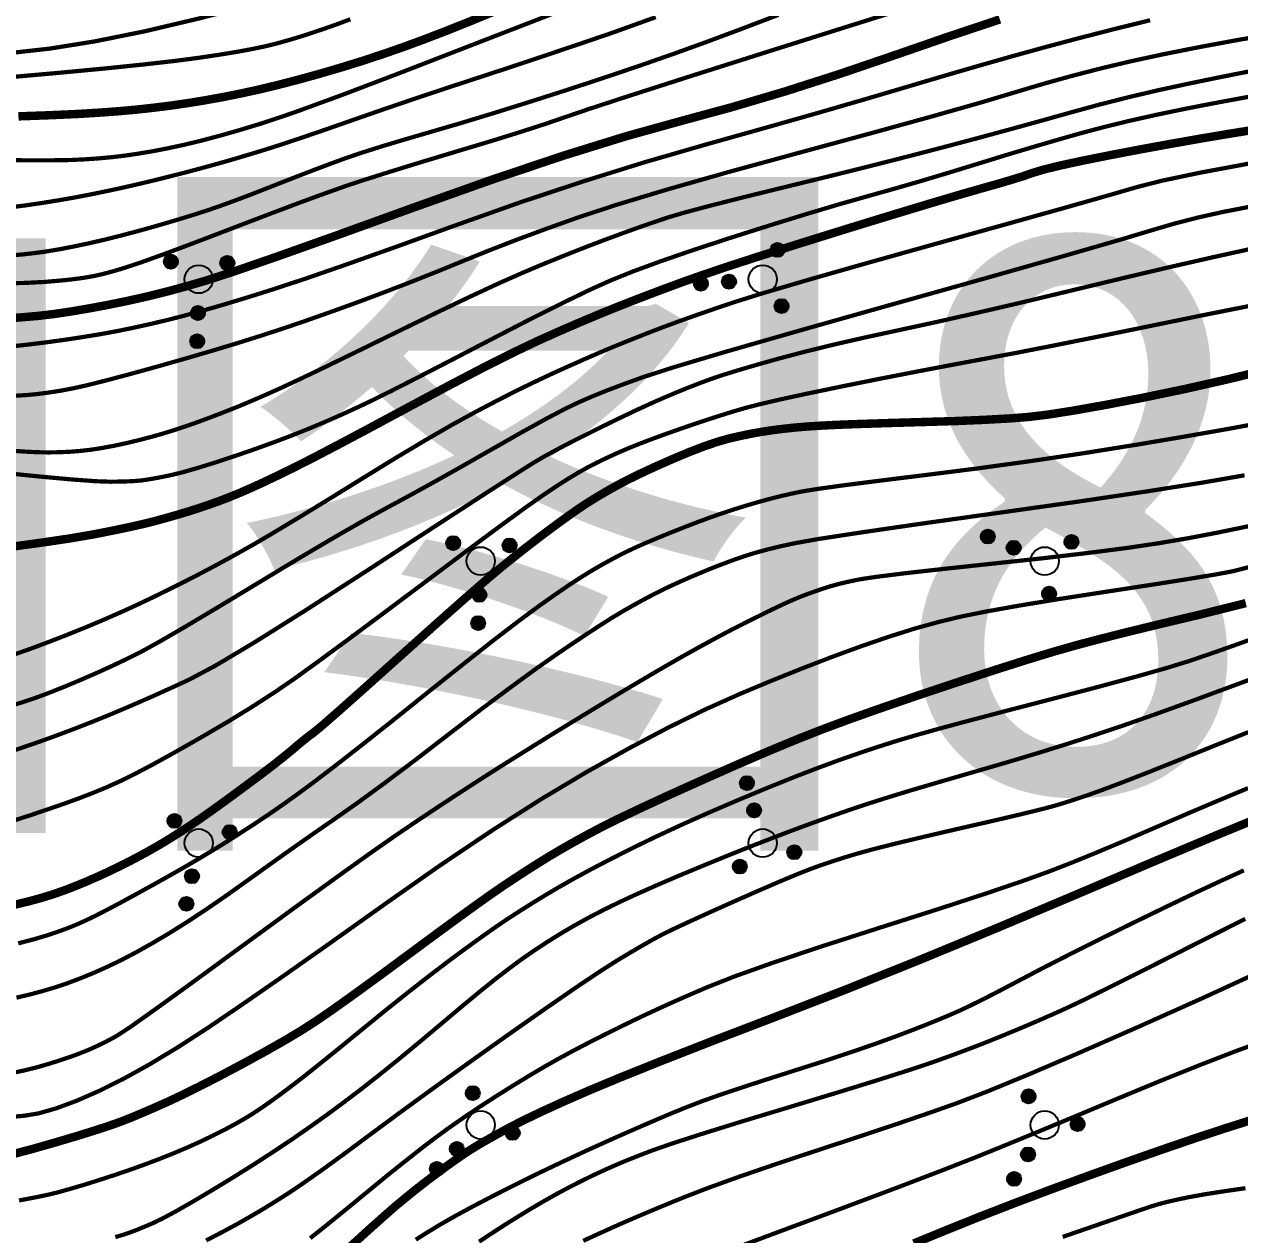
# Model space of a CAD drawing. Extents: x 396500 to 398250, y 1005980 to 1008200.
# Drawn here: x 398149.94 to 398171.49, y 1007977.09 to 1007998.56 of the extents above; entities that cross this region are included whole.
import ezdxf
from ezdxf.enums import TextEntityAlignment as Align

# ---------------------------------------------------------------- set-up
doc = ezdxf.new("R2010")
doc.units = 0
doc.header["$LTSCALE"] = 0.5
doc.layers.get('0').update_dxf_attribs({"linetype": 'CONTINUOUS'})
doc.layers.add('DGX', color=2, linetype='CONTINUOUS')
doc.layers.add('ZBTZ', color=3, linetype='CONTINUOUS')
doc.layers.add('绘图层', color=6, linetype='CONTINUOUS', lineweight=5)
doc.styles.add('粗等线体', font='simhei.ttf')

# ---------------------------------------------------------------- blocks, each defined once
blk = doc.blocks.new('*U110')
at = {"linetype": 'Continuous'}
for points in [[(-0.25, 2.2), (-0.238, 2.123), (-0.238, 2.277)], [(-0.238, 2.277), (-0.202, 2.053), (-0.202, 2.347)], [(-0.202, 2.053), (-0.238, 2.277), (-0.238, 2.123)], [(-0.202, 2.347), (-0.147, 1.998), (-0.147, 2.402)], [(-0.147, 1.998), (-0.202, 2.347), (-0.202, 2.053)], [(-0.147, 2.402), (-0.077, 1.962), (-0.077, 2.438)], [(-0.077, 1.962), (-0.147, 2.402), (-0.147, 1.998)], [(-0.077, 2.438), (0, 1.95), (0, 2.45)], [(0, 1.95), (-0.077, 2.438), (-0.077, 1.962)], [(0, 2.45), (0.077, 1.962), (0.077, 2.438)], [(0.077, 1.962), (0, 2.45), (0, 1.95)], [(0.077, 2.438), (0.147, 1.998), (0.147, 2.402)], [(0.147, 1.998), (0.077, 2.438), (0.077, 1.962)], [(0.147, 2.402), (0.202, 2.053), (0.202, 2.347)], [(0.202, 2.053), (0.147, 2.402), (0.147, 1.998)], [(0.202, 2.347), (0.238, 2.123), (0.238, 2.277)], [(0.238, 2.123), (0.202, 2.347), (0.202, 2.053)], [(0.25, 2.2), (0.238, 2.277), (0.238, 2.123)]]:
    blk.add_solid(points, dxfattribs=at)
blk = doc.blocks.new('*U109')
at = {"linetype": 'Continuous'}
for points in [[(-0.238, 1.277), (-0.202, 1.053), (-0.202, 1.347)], [(-0.202, 1.347), (-0.147, 0.998), (-0.147, 1.402)], [(-0.147, 0.998), (-0.202, 1.347), (-0.202, 1.053)], [(-0.147, 1.402), (-0.077, 0.962), (-0.077, 1.438)], [(-0.077, 0.962), (-0.147, 1.402), (-0.147, 0.998)], [(-0.077, 1.438), (0, 0.95), (0, 1.45)], [(0, 0.95), (-0.077, 1.438), (-0.077, 0.962)], [(0, 1.45), (0.077, 0.962), (0.077, 1.438)], [(0.077, 0.962), (0, 1.45), (0, 0.95)], [(0.077, 1.438), (0.147, 0.998), (0.147, 1.402)], [(0.147, 0.998), (0.077, 1.438), (0.077, 0.962)], [(0.147, 1.402), (0.202, 1.053), (0.202, 1.347)], [(0.202, 1.053), (0.147, 1.402), (0.147, 0.998)], [(0.202, 1.347), (0.238, 1.123), (0.238, 1.277)], [(0.238, 1.123), (0.202, 1.347), (0.202, 1.053)], [(-0.25, 1.2), (-0.238, 1.123), (-0.238, 1.277)], [(-0.202, 1.053), (-0.238, 1.277), (-0.238, 1.123)], [(0.25, 1.2), (0.238, 1.277), (0.238, 1.123)]]:
    blk.add_solid(points, dxfattribs=at)
blk = doc.blocks.new('*U108')
at = {"linetype": 'Continuous'}
for points in [[(-1.202, -0.453), (-1.147, -0.802), (-1.147, -0.398)], [(-1.147, -0.398), (-1.077, -0.838), (-1.077, -0.362)], [(-1.077, -0.838), (-1.147, -0.398), (-1.147, -0.802)], [(-1.077, -0.362), (-1, -0.85), (-1, -0.35)], [(-1, -0.85), (-1.077, -0.362), (-1.077, -0.838)], [(-1, -0.35), (-0.923, -0.838), (-0.923, -0.362)], [(-0.923, -0.838), (-1, -0.35), (-1, -0.85)], [(-0.923, -0.362), (-0.853, -0.802), (-0.853, -0.398)], [(-0.853, -0.802), (-0.923, -0.362), (-0.923, -0.838)], [(-0.853, -0.398), (-0.798, -0.747), (-0.798, -0.453)], [(-0.798, -0.747), (-0.853, -0.398), (-0.853, -0.802)], [(-1.25, -0.6), (-1.238, -0.677), (-1.238, -0.523)], [(-1.238, -0.523), (-1.202, -0.747), (-1.202, -0.453)], [(-1.202, -0.747), (-1.238, -0.523), (-1.238, -0.677)], [(-1.147, -0.802), (-1.202, -0.453), (-1.202, -0.747)], [(-0.798, -0.453), (-0.762, -0.677), (-0.762, -0.523)], [(-0.762, -0.677), (-0.798, -0.453), (-0.798, -0.747)], [(-0.75, -0.6), (-0.762, -0.523), (-0.762, -0.677)]]:
    blk.add_solid(points, dxfattribs=at)
blk = doc.blocks.new('*U107')
at = {"linetype": 'Continuous'}
for points in [[(0.798, -0.453), (0.853, -0.802), (0.853, -0.398)], [(0.853, -0.398), (0.923, -0.838), (0.923, -0.362)], [(0.923, -0.838), (0.853, -0.398), (0.853, -0.802)], [(0.923, -0.362), (1, -0.85), (1, -0.35)], [(1, -0.85), (0.923, -0.362), (0.923, -0.838)], [(1, -0.35), (1.077, -0.838), (1.077, -0.362)], [(1.077, -0.838), (1, -0.35), (1, -0.85)], [(1.077, -0.362), (1.147, -0.802), (1.147, -0.398)], [(1.147, -0.802), (1.077, -0.362), (1.077, -0.838)], [(1.147, -0.398), (1.202, -0.747), (1.202, -0.453)], [(1.202, -0.747), (1.147, -0.398), (1.147, -0.802)], [(0.75, -0.6), (0.762, -0.677), (0.762, -0.523)], [(0.762, -0.523), (0.798, -0.747), (0.798, -0.453)], [(0.798, -0.747), (0.762, -0.523), (0.762, -0.677)], [(0.853, -0.802), (0.798, -0.453), (0.798, -0.747)], [(1.202, -0.453), (1.238, -0.677), (1.238, -0.523)], [(1.238, -0.677), (1.202, -0.453), (1.202, -0.747)], [(1.25, -0.6), (1.238, -0.523), (1.238, -0.677)]]:
    blk.add_solid(points, dxfattribs=at)
blk = doc.blocks.new('gc160')
for centre, radius in [((0, 2.2), 0.25), ((0, 1.2), 0.25), ((0, 0), 0.5), ((-1, -0.6), 0.25), ((1, -0.6), 0.25)]:
    blk.add_circle(centre, radius)
at = {"linetype": 'Continuous'}
for name in ['*U110', '*U109', '*U108', '*U107']:
    blk.add_blockref(name, (0, 0), dxfattribs=at)

msp = doc.modelspace()

# ---------------------------------------------------------------- linework, layer by layer
at = {"layer": 'DGX', "linetype": 'Continuous', "const_width": 0.075, "flags": 128}
for points in [[(398162.738, 1008000), (398161.722, 1007999.643), (398160.58, 1007999.226), (398159.313, 1007998.747), (398157.92, 1007998.208), (398156.594, 1007997.693), (398155.528, 1007997.288), (398154.723, 1007996.994), (398154.177, 1007996.81), (398153.778, 1007996.689), (398153.411, 1007996.584), (398153.076, 1007996.495), (398152.774, 1007996.422), (398152.494, 1007996.362), (398152.225, 1007996.309), (398151.968, 1007996.266), (398151.722, 1007996.23), (398151.483, 1007996.202), (398151.243, 1007996.18), (398151.003, 1007996.164), (398150.764, 1007996.153), (398150.473, 1007996.148), (398150.081, 1007996.147), (398149.588, 1007996.15)], [(398161.14, 1007998.687), (398160.397, 1007998.419), (398159.75, 1007998.198), (398159.123, 1007997.987), (398158.517, 1007997.785), (398157.932, 1007997.593), (398157.365, 1007997.407), (398156.815, 1007997.223), (398156.283, 1007997.041), (398155.768, 1007996.862), (398155.291, 1007996.695), (398154.87, 1007996.551), (398154.507, 1007996.43), (398154.201, 1007996.332), (398153.924, 1007996.248), (398153.649, 1007996.166), (398153.376, 1007996.088), (398153.104, 1007996.013), (398152.83, 1007995.94), (398152.552, 1007995.869), (398152.268, 1007995.798), (398151.98, 1007995.729), (398151.689, 1007995.662), (398151.4, 1007995.6), (398151.112, 1007995.541), (398150.826, 1007995.486), (398150.538, 1007995.436), (398150.246, 1007995.389), (398149.949, 1007995.346), (398149.648, 1007995.308)], [(398171.666, 1007997.725), (398171.159, 1007997.625), (398170.615, 1007997.513), (398170.059, 1007997.393), (398169.519, 1007997.266), (398168.995, 1007997.133), (398168.486, 1007996.993), (398167.973, 1007996.849), (398167.436, 1007996.701), (398166.875, 1007996.549), (398166.29, 1007996.393), (398165.664, 1007996.23), (398164.982, 1007996.056), (398164.243, 1007995.872), (398163.447, 1007995.677), (398162.698, 1007995.493), (398162.1, 1007995.341), (398161.654, 1007995.222), (398161.358, 1007995.135), (398161.123, 1007995.056), (398160.855, 1007994.963), (398160.554, 1007994.855), (398160.221, 1007994.732), (398159.871, 1007994.598), (398159.517, 1007994.458), (398159.159, 1007994.313), (398158.798, 1007994.161), (398158.385, 1007993.979), (398157.872, 1007993.741), (398157.258, 1007993.448), (398156.544, 1007993.1), (398155.842, 1007992.756), (398155.267, 1007992.476), (398154.818, 1007992.261), (398154.496, 1007992.111), (398154.239, 1007991.996), (398153.989, 1007991.887), (398153.744, 1007991.784), (398153.504, 1007991.689), (398153.272, 1007991.599), (398153.049, 1007991.516), (398152.833, 1007991.44), (398152.626, 1007991.37), (398152.419, 1007991.306), (398152.205, 1007991.245), (398151.983, 1007991.187), (398151.754, 1007991.132), (398151.527, 1007991.083), (398151.314, 1007991.044), (398151.113, 1007991.013), (398150.924, 1007990.992), (398150.741, 1007990.978), (398150.557, 1007990.97), (398150.37, 1007990.967), (398150.181, 1007990.97), (398149.942, 1007990.982), (398149.602, 1007991.006)], [(398171.702, 1007988.945), (398171.374, 1007988.86), (398171.069, 1007988.803), (398170.593, 1007988.724), (398169.947, 1007988.622), (398169.13, 1007988.497), (398168.292, 1007988.367), (398167.582, 1007988.25), (398167.001, 1007988.146), (398166.548, 1007988.055), (398166.146, 1007987.958), (398165.715, 1007987.838), (398165.257, 1007987.693), (398164.769, 1007987.525), (398164.259, 1007987.338), (398163.73, 1007987.134), (398163.182, 1007986.914), (398162.616, 1007986.677), (398162.016, 1007986.408), (398161.367, 1007986.09), (398160.67, 1007985.722), (398159.923, 1007985.304), (398159.12, 1007984.825), (398158.252, 1007984.272), (398157.32, 1007983.646), (398156.322, 1007982.946), (398155.354, 1007982.257), (398154.509, 1007981.662), (398153.786, 1007981.161), (398153.187, 1007980.754), (398152.663, 1007980.415), (398152.168, 1007980.116), (398151.703, 1007979.858), (398151.266, 1007979.641), (398150.866, 1007979.466), (398150.51, 1007979.334), (398150.198, 1007979.245), (398149.931, 1007979.201), (398149.688, 1007979.181)]]:
    msp.add_lwpolyline(points, dxfattribs=at)
at = {"layer": 'DGX', "linetype": 'Continuous', "const_width": 0.075}
for points in [[(398149.669, 1007998.048), (398150.392, 1007998.128), (398151.195, 1007998.257), (398152.077, 1007998.435), (398153.037, 1007998.662), (398153.943, 1007998.893), (398154.658, 1007999.082), (398155.185, 1007999.231), (398155.522, 1007999.339), (398155.791, 1007999.445), (398156.114, 1007999.591), (398156.491, 1007999.776), (398156.923, 1008000)], [(398149.504, 1007993.964), (398149.957, 1007993.973), (398150.294, 1007993.99), (398150.557, 1007994.012), (398150.791, 1007994.036), (398150.994, 1007994.063), (398151.167, 1007994.093), (398151.338, 1007994.131), (398151.532, 1007994.183), (398151.751, 1007994.25), (398151.995, 1007994.331), (398152.297, 1007994.439), (398152.691, 1007994.584), (398153.177, 1007994.768), (398153.756, 1007994.99), (398154.342, 1007995.214), (398154.849, 1007995.405), (398155.278, 1007995.562), (398155.628, 1007995.686), (398155.986, 1007995.805), (398156.438, 1007995.948), (398156.982, 1007996.116), (398157.62, 1007996.308), (398158.252, 1007996.498), (398158.779, 1007996.662), (398159.2, 1007996.799), (398159.517, 1007996.908), (398159.941, 1007997.053), (398160.688, 1007997.297), (398161.757, 1007997.64), (398163.147, 1007998.081), (398164.555, 1007998.525), (398165.676, 1007998.877)], [(398149.642, 1007992.84), (398149.98, 1007992.876), (398150.331, 1007992.919), (398150.679, 1007992.967), (398151.007, 1007993.017), (398151.315, 1007993.068), (398151.602, 1007993.121), (398151.884, 1007993.179), (398152.174, 1007993.243), (398152.471, 1007993.313), (398152.775, 1007993.391), (398153.106, 1007993.481), (398153.481, 1007993.589), (398153.9, 1007993.716), (398154.363, 1007993.862), (398154.93, 1007994.049), (398155.658, 1007994.301), (398156.549, 1007994.618), (398157.601, 1007994.999), (398158.728, 1007995.399), (398159.845, 1007995.771), (398160.95, 1007996.116), (398162.044, 1007996.432), (398163.08, 1007996.723), (398164.014, 1007996.988), (398164.845, 1007997.229), (398165.573, 1007997.444), (398166.236, 1007997.641), (398166.873, 1007997.826), (398167.484, 1007998), (398168.069, 1007998.161), (398168.654, 1007998.317), (398169.266, 1007998.474), (398169.905, 1007998.632)], [(398163.313, 1007998.727), (398162.654, 1007998.476), (398162.057, 1007998.253), (398161.476, 1007998.043), (398160.865, 1007997.829), (398160.223, 1007997.612), (398159.551, 1007997.391), (398158.885, 1007997.178), (398158.262, 1007996.983), (398157.682, 1007996.807), (398157.145, 1007996.65), (398156.665, 1007996.51), (398156.257, 1007996.387), (398155.92, 1007996.28), (398155.654, 1007996.19), (398155.403, 1007996.098), (398155.107, 1007995.987), (398154.769, 1007995.857), (398154.387, 1007995.707), (398154.009, 1007995.559), (398153.682, 1007995.435), (398153.406, 1007995.334), (398153.181, 1007995.257), (398152.97, 1007995.189), (398152.736, 1007995.117), (398152.479, 1007995.04), (398152.199, 1007994.959), (398151.909, 1007994.879), (398151.625, 1007994.804), (398151.346, 1007994.735), (398151.072, 1007994.672), (398150.809, 1007994.617), (398150.564, 1007994.569), (398150.335, 1007994.531), (398150.123, 1007994.502), (398149.921, 1007994.479), (398149.72, 1007994.461)], [(398149.747, 1007997.627), (398150.534, 1007997.697), (398151.349, 1007997.774), (398152.039, 1007997.845), (398152.605, 1007997.909), (398153.047, 1007997.967), (398153.405, 1007998.021), (398153.719, 1007998.072), (398153.989, 1007998.122), (398154.214, 1007998.169), (398154.428, 1007998.222), (398154.663, 1007998.288), (398154.918, 1007998.366), (398155.193, 1007998.457), (398155.469, 1007998.554), (398155.724, 1007998.649)], [(398149.734, 1007991.969), (398149.997, 1007991.985), (398150.198, 1007992.005), (398150.399, 1007992.032), (398150.602, 1007992.064), (398150.806, 1007992.103), (398151.053, 1007992.158), (398151.384, 1007992.241), (398151.799, 1007992.351), (398152.3, 1007992.489), (398152.823, 1007992.638), (398153.308, 1007992.78), (398153.754, 1007992.915), (398154.163, 1007993.044), (398154.562, 1007993.175), (398154.981, 1007993.318), (398155.419, 1007993.473), (398155.877, 1007993.639), (398156.343, 1007993.814), (398156.805, 1007993.992), (398157.263, 1007994.174), (398157.718, 1007994.36), (398158.185, 1007994.549), (398158.682, 1007994.742), (398159.21, 1007994.937), (398159.767, 1007995.136), (398160.442, 1007995.358), (398161.326, 1007995.625), (398162.417, 1007995.936), (398163.716, 1007996.291), (398165.005, 1007996.641), (398166.069, 1007996.935), (398166.906, 1007997.173), (398167.517, 1007997.356), (398168.019, 1007997.506), (398168.527, 1007997.647), (398169.042, 1007997.78), (398169.564, 1007997.904), (398170.127, 1007998.026), (398170.765, 1007998.153), (398171.478, 1007998.285), (398172.266, 1007998.421)], [(398149.524, 1007990.609), (398150.24, 1007990.537), (398150.803, 1007990.486), (398151.215, 1007990.456), (398151.474, 1007990.447), (398151.645, 1007990.45), (398151.793, 1007990.454), (398151.917, 1007990.461), (398152.019, 1007990.47), (398152.12, 1007990.484), (398152.243, 1007990.505), (398152.388, 1007990.532), (398152.555, 1007990.567), (398152.758, 1007990.617), (398153.011, 1007990.689), (398153.314, 1007990.783), (398153.666, 1007990.899), (398154.034, 1007991.026), (398154.382, 1007991.152), (398154.709, 1007991.276), (398155.015, 1007991.399), (398155.307, 1007991.522), (398155.592, 1007991.647), (398155.868, 1007991.774), (398156.137, 1007991.902), (398156.463, 1007992.064), (398156.911, 1007992.292), (398157.481, 1007992.586), (398158.174, 1007992.947), (398158.875, 1007993.309), (398159.472, 1007993.609), (398159.963, 1007993.847), (398160.349, 1007994.021), (398160.734, 1007994.176), (398161.221, 1007994.355), (398161.809, 1007994.558), (398162.499, 1007994.784), (398163.204, 1007995.007), (398163.836, 1007995.202), (398164.396, 1007995.369), (398164.883, 1007995.507), (398165.342, 1007995.636), (398165.818, 1007995.773), (398166.311, 1007995.921), (398166.82, 1007996.077), (398167.323, 1007996.232), (398167.796, 1007996.374), (398168.24, 1007996.504), (398168.653, 1007996.622), (398169.07, 1007996.733), (398169.523, 1007996.844), (398170.012, 1007996.954), (398170.536, 1007997.063), (398171.136, 1007997.179), (398171.849, 1007997.31)], [(398171.659, 1007996.09), (398170.78, 1007995.926), (398170.12, 1007995.787), (398169.679, 1007995.675), (398169.208, 1007995.538), (398168.46, 1007995.325), (398167.436, 1007995.038), (398166.134, 1007994.675), (398164.829, 1007994.309), (398163.793, 1007994.013), (398163.026, 1007993.787), (398162.529, 1007993.631), (398162.182, 1007993.514), (398161.865, 1007993.404), (398161.578, 1007993.302), (398161.322, 1007993.208), (398161.082, 1007993.117), (398160.845, 1007993.024), (398160.61, 1007992.93), (398160.378, 1007992.836), (398160.139, 1007992.735), (398159.881, 1007992.623), (398159.606, 1007992.501), (398159.312, 1007992.368), (398158.999, 1007992.221), (398158.667, 1007992.059), (398158.317, 1007991.881), (398157.946, 1007991.686), (398157.533, 1007991.46), (398157.054, 1007991.183), (398156.509, 1007990.857), (398155.898, 1007990.481), (398155.299, 1007990.11), (398154.79, 1007989.799), (398154.372, 1007989.548), (398154.044, 1007989.355), (398153.764, 1007989.197), (398153.493, 1007989.047), (398153.23, 1007988.906), (398152.975, 1007988.772), (398152.722, 1007988.643), (398152.464, 1007988.515), (398152.202, 1007988.387), (398151.935, 1007988.26), (398151.654, 1007988.132), (398151.349, 1007987.998), (398151.02, 1007987.86), (398150.667, 1007987.718), (398150.321, 1007987.584), (398150.014, 1007987.47), (398149.745, 1007987.376)], [(398171.652, 1007995.32), (398171.191, 1007995.231), (398170.751, 1007995.132), (398170.331, 1007995.024), (398169.933, 1007994.907), (398169.357, 1007994.734), (398168.408, 1007994.46), (398167.085, 1007994.084), (398165.388, 1007993.608), (398163.696, 1007993.13), (398162.386, 1007992.754), (398161.459, 1007992.478), (398160.915, 1007992.302), (398160.579, 1007992.181), (398160.278, 1007992.067), (398160.011, 1007991.959), (398159.78, 1007991.859), (398159.522, 1007991.735), (398159.179, 1007991.554), (398158.751, 1007991.317), (398158.236, 1007991.024), (398157.702, 1007990.719), (398157.216, 1007990.446), (398156.778, 1007990.204), (398156.387, 1007989.993), (398155.968, 1007989.763), (398155.445, 1007989.463), (398154.819, 1007989.093), (398154.09, 1007988.652), (398153.377, 1007988.221), (398152.8, 1007987.877), (398152.359, 1007987.621), (398152.054, 1007987.452), (398151.806, 1007987.326), (398151.538, 1007987.198), (398151.25, 1007987.066), (398150.94, 1007986.931), (398150.637, 1007986.804), (398150.369, 1007986.698), (398150.135, 1007986.611), (398149.936, 1007986.544), (398149.756, 1007986.489)], [(398171.691, 1007994.577), (398171.02, 1007994.429), (398170.275, 1007994.259), (398169.455, 1007994.066), (398168.561, 1007993.851), (398167.668, 1007993.636), (398166.852, 1007993.446), (398166.113, 1007993.279), (398165.453, 1007993.136), (398164.855, 1007993.007), (398164.308, 1007992.882), (398163.811, 1007992.76), (398163.365, 1007992.643), (398162.972, 1007992.533), (398162.637, 1007992.435), (398162.36, 1007992.35), (398162.14, 1007992.276), (398161.945, 1007992.205), (398161.741, 1007992.126), (398161.528, 1007992.04), (398161.305, 1007991.946), (398161.059, 1007991.838), (398160.774, 1007991.707), (398160.451, 1007991.553), (398160.09, 1007991.376), (398159.736, 1007991.199), (398159.435, 1007991.043), (398159.187, 1007990.909), (398158.992, 1007990.796), (398158.685, 1007990.602), (398158.101, 1007990.226), (398157.241, 1007989.667), (398156.104, 1007988.925), (398154.945, 1007988.176), (398154.02, 1007987.595), (398153.327, 1007987.182), (398152.868, 1007986.938), (398152.525, 1007986.78), (398152.184, 1007986.626), (398151.843, 1007986.478), (398151.503, 1007986.333), (398151.161, 1007986.194), (398150.816, 1007986.059), (398150.467, 1007985.928), (398150.114, 1007985.802), (398149.763, 1007985.683)], [(398171.763, 1007993.584), (398170.923, 1007993.417), (398169.99, 1007993.226), (398169.06, 1007993.036), (398168.233, 1007992.87), (398167.507, 1007992.728), (398166.882, 1007992.611), (398166.299, 1007992.502), (398165.697, 1007992.387), (398165.077, 1007992.266), (398164.438, 1007992.137), (398163.844, 1007992.014), (398163.359, 1007991.909), (398162.982, 1007991.821), (398162.715, 1007991.752), (398162.488, 1007991.685), (398162.235, 1007991.606), (398161.956, 1007991.514), (398161.65, 1007991.411), (398161.348, 1007991.305), (398161.077, 1007991.206), (398160.838, 1007991.115), (398160.631, 1007991.031), (398160.444, 1007990.95), (398160.266, 1007990.868), (398160.095, 1007990.785), (398159.932, 1007990.701), (398159.764, 1007990.607), (398159.575, 1007990.493), (398159.366, 1007990.359), (398159.137, 1007990.206), (398158.826, 1007989.986), (398158.372, 1007989.655), (398157.775, 1007989.212), (398157.034, 1007988.656), (398156.281, 1007988.092), (398155.648, 1007987.621), (398155.135, 1007987.244), (398154.742, 1007986.96), (398154.388, 1007986.717), (398153.994, 1007986.462), (398153.558, 1007986.194), (398153.082, 1007985.915), (398152.62, 1007985.652), (398152.225, 1007985.434), (398151.899, 1007985.262), (398151.64, 1007985.135), (398151.409, 1007985.031), (398151.163, 1007984.929), (398150.902, 1007984.828), (398150.627, 1007984.729), (398150.34, 1007984.63), (398150.044, 1007984.53), (398149.738, 1007984.431)], [(398171.867, 1007991.491), (398171.267, 1007991.38), (398170.537, 1007991.252), (398169.677, 1007991.106), (398168.75, 1007990.957), (398167.821, 1007990.818), (398166.889, 1007990.689), (398165.954, 1007990.57), (398165.114, 1007990.466), (398164.465, 1007990.383), (398164.007, 1007990.319), (398163.741, 1007990.276), (398163.57, 1007990.241), (398163.396, 1007990.201), (398163.22, 1007990.158), (398163.041, 1007990.11), (398162.86, 1007990.059), (398162.675, 1007990.003), (398162.487, 1007989.944), (398162.296, 1007989.88), (398162.095, 1007989.81), (398161.878, 1007989.73), (398161.644, 1007989.64), (398161.395, 1007989.541), (398161.153, 1007989.442), (398160.943, 1007989.353), (398160.764, 1007989.273), (398160.616, 1007989.203), (398160.48, 1007989.135), (398160.334, 1007989.057), (398160.18, 1007988.972), (398160.017, 1007988.878), (398159.833, 1007988.765), (398159.615, 1007988.623), (398159.365, 1007988.452), (398159.081, 1007988.252), (398158.733, 1007987.995), (398158.287, 1007987.654), (398157.744, 1007987.226), (398157.103, 1007986.715), (398156.462, 1007986.201), (398155.917, 1007985.769), (398155.469, 1007985.419), (398155.117, 1007985.15), (398154.819, 1007984.929), (398154.53, 1007984.722), (398154.251, 1007984.529), (398153.981, 1007984.35), (398153.723, 1007984.183), (398153.476, 1007984.027), (398153.24, 1007983.882), (398153.016, 1007983.748), (398152.786, 1007983.613), (398152.531, 1007983.468), (398152.253, 1007983.312), (398151.95, 1007983.145), (398151.656, 1007982.985), (398151.404, 1007982.851), (398151.192, 1007982.743), (398151.02, 1007982.66), (398150.864, 1007982.591), (398150.696, 1007982.523), (398150.515, 1007982.458), (398150.323, 1007982.394), (398150.102, 1007982.329), (398149.836, 1007982.26)], [(398149.805, 1007981.297), (398150.049, 1007981.355), (398150.28, 1007981.417), (398150.499, 1007981.483), (398150.716, 1007981.556), (398150.941, 1007981.641), (398151.173, 1007981.736), (398151.413, 1007981.843), (398151.665, 1007981.964), (398151.933, 1007982.105), (398152.216, 1007982.264), (398152.515, 1007982.441), (398152.832, 1007982.64), (398153.167, 1007982.861), (398153.522, 1007983.105), (398153.895, 1007983.371), (398154.279, 1007983.647), (398154.664, 1007983.921), (398155.05, 1007984.192), (398155.438, 1007984.461), (398155.856, 1007984.755), (398156.33, 1007985.101), (398156.86, 1007985.5), (398157.447, 1007985.952), (398158.034, 1007986.403), (398158.564, 1007986.8), (398159.036, 1007987.144), (398159.451, 1007987.434), (398159.811, 1007987.676), (398160.116, 1007987.877), (398160.367, 1007988.037), (398160.564, 1007988.155), (398160.732, 1007988.25), (398160.896, 1007988.341), (398161.056, 1007988.426), (398161.213, 1007988.506), (398161.375, 1007988.585), (398161.551, 1007988.666), (398161.741, 1007988.75), (398161.945, 1007988.836), (398162.151, 1007988.921), (398162.349, 1007988.997), (398162.538, 1007989.067), (398162.718, 1007989.129), (398162.905, 1007989.187), (398163.114, 1007989.244), (398163.346, 1007989.301), (398163.601, 1007989.356), (398164.027, 1007989.432), (398164.77, 1007989.546), (398165.832, 1007989.701), (398167.213, 1007989.895), (398168.64, 1007990.096), (398169.844, 1007990.275), (398170.823, 1007990.43), (398171.578, 1007990.561)], [(398171.716, 1007989.672), (398171.117, 1007989.548), (398170.561, 1007989.442), (398170.048, 1007989.355), (398169.496, 1007989.273), (398168.82, 1007989.186), (398168.022, 1007989.092), (398167.1, 1007988.993), (398166.217, 1007988.898), (398165.532, 1007988.821), (398165.047, 1007988.76), (398164.761, 1007988.717), (398164.58, 1007988.68), (398164.409, 1007988.64), (398164.25, 1007988.597), (398164.101, 1007988.55), (398163.961, 1007988.502), (398163.83, 1007988.455), (398163.707, 1007988.408), (398163.592, 1007988.361), (398163.459, 1007988.302), (398163.282, 1007988.219), (398163.062, 1007988.112), (398162.797, 1007987.981), (398162.505, 1007987.833), (398162.204, 1007987.674), (398161.892, 1007987.504), (398161.57, 1007987.324), (398161.216, 1007987.12), (398160.809, 1007986.881), (398160.349, 1007986.606), (398159.836, 1007986.294), (398159.315, 1007985.976), (398158.834, 1007985.677), (398158.391, 1007985.399), (398157.988, 1007985.142), (398157.608, 1007984.895), (398157.239, 1007984.652), (398156.879, 1007984.412), (398156.528, 1007984.174), (398156.101, 1007983.876), (398155.51, 1007983.453), (398154.756, 1007982.907), (398153.839, 1007982.236), (398152.951, 1007981.586), (398152.282, 1007981.102), (398151.834, 1007980.784), (398151.606, 1007980.633), (398151.486, 1007980.566), (398151.362, 1007980.501), (398151.233, 1007980.439), (398151.1, 1007980.379), (398150.953, 1007980.319), (398150.783, 1007980.255), (398150.59, 1007980.19), (398150.373, 1007980.121), (398150.149, 1007980.057), (398149.934, 1007980.004), (398149.728, 1007979.962)], [(398171.981, 1007987.754), (398171.428, 1007987.556), (398170.971, 1007987.395), (398170.611, 1007987.272), (398170.226, 1007987.152), (398169.691, 1007987), (398169.008, 1007986.815), (398168.176, 1007986.597), (398167.344, 1007986.381), (398166.661, 1007986.201), (398166.127, 1007986.057), (398165.742, 1007985.949), (398165.425, 1007985.855), (398165.095, 1007985.75), (398164.751, 1007985.635), (398164.394, 1007985.511), (398164.008, 1007985.369), (398163.578, 1007985.203), (398163.104, 1007985.012), (398162.586, 1007984.796), (398162.063, 1007984.571), (398161.575, 1007984.353), (398161.122, 1007984.142), (398160.704, 1007983.939), (398160.324, 1007983.746), (398159.985, 1007983.569), (398159.686, 1007983.407), (398159.428, 1007983.26), (398159.194, 1007983.122), (398158.967, 1007982.983), (398158.747, 1007982.845), (398158.535, 1007982.708), (398158.31, 1007982.556), (398158.056, 1007982.377), (398157.771, 1007982.171), (398157.456, 1007981.938), (398157.113, 1007981.676), (398156.743, 1007981.387), (398156.347, 1007981.071), (398155.925, 1007980.727), (398155.519, 1007980.395), (398155.172, 1007980.115), (398154.884, 1007979.886), (398154.654, 1007979.709), (398154.463, 1007979.566), (398154.288, 1007979.439), (398154.131, 1007979.33), (398153.99, 1007979.237), (398153.848, 1007979.15), (398153.685, 1007979.057), (398153.502, 1007978.959), (398153.298, 1007978.856), (398153.079, 1007978.75), (398152.85, 1007978.647), (398152.611, 1007978.545), (398152.362, 1007978.445), (398152.102, 1007978.346), (398151.831, 1007978.249), (398151.548, 1007978.152), (398151.254, 1007978.057), (398150.974, 1007977.969), (398150.731, 1007977.898), (398150.527, 1007977.841), (398150.361, 1007977.801), (398150.16, 1007977.759), (398149.851, 1007977.7)], [(398151.558, 1007977.051), (398151.724, 1007977.1), (398151.82, 1007977.134), (398151.932, 1007977.176), (398152.059, 1007977.228), (398152.202, 1007977.288), (398152.382, 1007977.374), (398152.623, 1007977.503), (398152.924, 1007977.675), (398153.285, 1007977.889), (398153.667, 1007978.122), (398154.03, 1007978.35), (398154.374, 1007978.573), (398154.7, 1007978.791), (398155.014, 1007979.009), (398155.323, 1007979.23), (398155.627, 1007979.455), (398155.927, 1007979.683), (398156.236, 1007979.926), (398156.57, 1007980.195), (398156.928, 1007980.491), (398157.311, 1007980.812), (398157.683, 1007981.126), (398158.011, 1007981.397), (398158.294, 1007981.625), (398158.534, 1007981.81), (398158.753, 1007981.972), (398158.979, 1007982.129), (398159.21, 1007982.281), (398159.447, 1007982.429), (398159.691, 1007982.573), (398159.946, 1007982.714), (398160.21, 1007982.851), (398160.484, 1007982.986), (398160.786, 1007983.126), (398161.132, 1007983.28), (398161.522, 1007983.448), (398161.958, 1007983.629), (398162.402, 1007983.811), (398162.82, 1007983.978), (398163.211, 1007984.13), (398163.576, 1007984.269), (398163.92, 1007984.396), (398164.251, 1007984.514), (398164.569, 1007984.625), (398164.873, 1007984.727), (398165.212, 1007984.835), (398165.635, 1007984.965), (398166.143, 1007985.115), (398166.735, 1007985.287), (398167.348, 1007985.465), (398167.919, 1007985.636), (398168.448, 1007985.801), (398168.935, 1007985.958), (398169.44, 1007986.128), (398170.021, 1007986.332), (398170.679, 1007986.57), (398171.414, 1007986.842), (398172.153, 1007987.116)], [(398153.168, 1007976.991), (398153.47, 1007977.148), (398153.72, 1007977.283), (398153.944, 1007977.41), (398154.17, 1007977.543), (398154.397, 1007977.683), (398154.625, 1007977.828), (398154.886, 1007978.004), (398155.213, 1007978.234), (398155.605, 1007978.519), (398156.063, 1007978.859), (398156.583, 1007979.244), (398157.163, 1007979.667), (398157.804, 1007980.128), (398158.504, 1007980.626), (398159.175, 1007981.097), (398159.725, 1007981.477), (398160.156, 1007981.766), (398160.466, 1007981.963), (398160.703, 1007982.105), (398160.913, 1007982.228), (398161.095, 1007982.331), (398161.251, 1007982.414), (398161.436, 1007982.506), (398161.708, 1007982.633), (398162.067, 1007982.797), (398162.514, 1007982.997), (398162.965, 1007983.196), (398163.341, 1007983.358), (398163.64, 1007983.483), (398163.862, 1007983.571), (398164.055, 1007983.642), (398164.262, 1007983.712), (398164.485, 1007983.783), (398164.723, 1007983.855), (398165.019, 1007983.936), (398165.416, 1007984.036), (398165.913, 1007984.155), (398166.51, 1007984.294), (398167.1, 1007984.429), (398167.571, 1007984.539), (398167.924, 1007984.625), (398168.16, 1007984.686), (398168.347, 1007984.741), (398168.556, 1007984.807), (398168.786, 1007984.884), (398169.038, 1007984.974), (398169.355, 1007985.093), (398169.783, 1007985.259), (398170.321, 1007985.473), (398170.969, 1007985.735), (398171.645, 1007986.006)], [(398171.641, 1007985.013), (398171.121, 1007984.796), (398170.577, 1007984.565), (398170.01, 1007984.32), (398169.458, 1007984.082), (398168.958, 1007983.872), (398168.509, 1007983.689), (398168.112, 1007983.534), (398167.646, 1007983.366), (398166.99, 1007983.143), (398166.145, 1007982.867), (398165.11, 1007982.537), (398164.071, 1007982.203), (398163.213, 1007981.915), (398162.537, 1007981.674), (398162.041, 1007981.478), (398161.644, 1007981.306), (398161.26, 1007981.135), (398160.891, 1007980.963), (398160.536, 1007980.792), (398160.202, 1007980.626), (398159.899, 1007980.472), (398159.625, 1007980.328), (398159.38, 1007980.194), (398159.141, 1007980.058), (398158.883, 1007979.905), (398158.606, 1007979.736), (398158.31, 1007979.55), (398158.013, 1007979.358), (398157.735, 1007979.171), (398157.475, 1007978.99), (398157.233, 1007978.813), (398156.981, 1007978.621), (398156.689, 1007978.391), (398156.357, 1007978.125), (398155.987, 1007977.821), (398155.618, 1007977.518), (398155.294, 1007977.255), (398155.013, 1007977.031)], [(398156.885, 1007977.005), (398157.108, 1007977.146), (398157.336, 1007977.283), (398157.588, 1007977.427), (398157.885, 1007977.588), (398158.227, 1007977.767), (398158.614, 1007977.963), (398159.035, 1007978.171), (398159.479, 1007978.383), (398159.946, 1007978.6), (398160.437, 1007978.821), (398160.908, 1007979.028), (398161.318, 1007979.204), (398161.666, 1007979.347), (398161.954, 1007979.458), (398162.249, 1007979.563), (398162.622, 1007979.689), (398163.072, 1007979.836), (398163.599, 1007980.004), (398164.138, 1007980.176), (398164.623, 1007980.337), (398165.053, 1007980.486), (398165.43, 1007980.623), (398165.759, 1007980.749), (398166.047, 1007980.863), (398166.296, 1007980.966), (398166.504, 1007981.056), (398166.714, 1007981.155), (398166.969, 1007981.281), (398167.267, 1007981.435), (398167.611, 1007981.616), (398168.01, 1007981.826), (398168.48, 1007982.066), (398169.019, 1007982.336), (398169.627, 1007982.635), (398170.23, 1007982.928), (398170.754, 1007983.179), (398171.2, 1007983.387), (398171.566, 1007983.554)], [(398158.008, 1007976.969), (398158.24, 1007977.123), (398158.465, 1007977.269), (398158.691, 1007977.41), (398158.917, 1007977.548), (398159.144, 1007977.681), (398159.372, 1007977.81), (398159.602, 1007977.933), (398159.833, 1007978.051), (398160.066, 1007978.164), (398160.304, 1007978.273), (398160.551, 1007978.38), (398160.808, 1007978.484), (398161.074, 1007978.586), (398161.429, 1007978.71), (398161.953, 1007978.879), (398162.646, 1007979.095), (398163.509, 1007979.356), (398164.379, 1007979.62), (398165.094, 1007979.841), (398165.656, 1007980.02), (398166.064, 1007980.157), (398166.392, 1007980.275), (398166.715, 1007980.396), (398167.032, 1007980.519), (398167.345, 1007980.646), (398167.645, 1007980.771), (398167.925, 1007980.891), (398168.185, 1007981.005), (398168.426, 1007981.113), (398168.743, 1007981.264), (398169.234, 1007981.506), (398169.898, 1007981.839), (398170.736, 1007982.263), (398171.591, 1007982.695)], [(398171.942, 1007981.799), (398170.865, 1007981.303), (398169.718, 1007980.789), (398168.629, 1007980.311), (398167.729, 1007979.926), (398167.018, 1007979.633), (398166.495, 1007979.432), (398166.02, 1007979.264), (398165.45, 1007979.069), (398164.786, 1007978.846), (398164.028, 1007978.597), (398163.272, 1007978.346), (398162.617, 1007978.121), (398162.062, 1007977.92), (398161.607, 1007977.744), (398161.213, 1007977.582), (398160.841, 1007977.426), (398160.489, 1007977.273), (398160.16, 1007977.125), (398159.854, 1007976.985)], [(398161.962, 1007976.636), (398163.175, 1007977.09), (398164.42, 1007977.553), (398165.442, 1007977.937), (398166.241, 1007978.243), (398166.818, 1007978.469), (398167.325, 1007978.675), (398167.912, 1007978.916), (398168.581, 1007979.194), (398169.331, 1007979.508), (398170.091, 1007979.823), (398170.789, 1007980.103), (398171.425, 1007980.349), (398172, 1007980.559)], [(398168.354, 1007977.054), (398168.961, 1007977.264), (398169.426, 1007977.425), (398169.749, 1007977.536), (398169.93, 1007977.597), (398170.053, 1007977.634), (398170.204, 1007977.674), (398170.382, 1007977.715), (398170.588, 1007977.758), (398170.846, 1007977.805), (398171.181, 1007977.858), (398171.594, 1007977.918)]]:
    msp.add_lwpolyline(points, dxfattribs=at)
at = {"layer": 'DGX', "color": 3, "linetype": 'Continuous', "lineweight": -2, "const_width": 0.15}
for points in [[(398149.84, 1007996.927), (398150.418, 1007996.948), (398150.897, 1007996.97), (398151.277, 1007996.993), (398151.604, 1007997.017), (398151.924, 1007997.046), (398152.236, 1007997.08), (398152.541, 1007997.118), (398152.843, 1007997.162), (398153.15, 1007997.212), (398153.459, 1007997.268), (398153.772, 1007997.33), (398154.096, 1007997.401), (398154.437, 1007997.483), (398154.796, 1007997.576), (398155.173, 1007997.68), (398155.555, 1007997.792), (398155.93, 1007997.908), (398156.298, 1007998.029), (398156.659, 1007998.155), (398157.027, 1007998.29), (398157.416, 1007998.44), (398157.826, 1007998.603), (398158.257, 1007998.78)], [(398171.966, 1007996.724), (398171.347, 1007996.625), (398170.8, 1007996.533), (398170.256, 1007996.437), (398169.715, 1007996.338), (398169.176, 1007996.235), (398168.688, 1007996.137), (398168.3, 1007996.053), (398168.012, 1007995.982), (398167.824, 1007995.925), (398167.663, 1007995.869), (398167.457, 1007995.805), (398167.207, 1007995.731), (398166.912, 1007995.648), (398166.522, 1007995.536), (398165.986, 1007995.377), (398165.304, 1007995.171), (398164.476, 1007994.917), (398163.645, 1007994.658), (398162.95, 1007994.438), (398162.393, 1007994.257), (398161.973, 1007994.115), (398161.619, 1007993.99), (398161.261, 1007993.858), (398160.897, 1007993.72), (398160.528, 1007993.576), (398160.157, 1007993.426), (398159.785, 1007993.27), (398159.413, 1007993.109), (398159.041, 1007992.942), (398158.622, 1007992.742), (398158.107, 1007992.484), (398157.498, 1007992.166), (398156.794, 1007991.79), (398156.1, 1007991.417), (398155.521, 1007991.109), (398155.057, 1007990.866), (398154.706, 1007990.689), (398154.428, 1007990.553), (398154.18, 1007990.435), (398153.961, 1007990.335), (398153.771, 1007990.252), (398153.595, 1007990.18), (398153.414, 1007990.11), (398153.23, 1007990.044), (398153.041, 1007989.98), (398152.85, 1007989.919), (398152.654, 1007989.86), (398152.455, 1007989.803), (398152.253, 1007989.748), (398152.032, 1007989.693), (398151.778, 1007989.636), (398151.49, 1007989.576), (398151.169, 1007989.513), (398150.774, 1007989.445), (398150.265, 1007989.369), (398149.643, 1007989.284)], [(398149.77, 1007982.944), (398150.014, 1007983.003), (398150.246, 1007983.066), (398150.463, 1007983.133), (398150.667, 1007983.205), (398150.863, 1007983.281), (398151.059, 1007983.362), (398151.255, 1007983.448), (398151.45, 1007983.538), (398151.641, 1007983.631), (398151.826, 1007983.724), (398152.005, 1007983.818), (398152.177, 1007983.913), (398152.346, 1007984.01), (398152.518, 1007984.114), (398152.691, 1007984.223), (398152.866, 1007984.337), (398153.059, 1007984.468), (398153.283, 1007984.626), (398153.541, 1007984.812), (398153.83, 1007985.025), (398154.114, 1007985.236), (398154.353, 1007985.418), (398154.547, 1007985.571), (398154.697, 1007985.695), (398154.815, 1007985.796), (398154.917, 1007985.879), (398155.002, 1007985.946), (398155.069, 1007985.995), (398155.21, 1007986.11), (398155.511, 1007986.373), (398155.973, 1007986.784), (398156.596, 1007987.343), (398157.239, 1007987.919), (398157.761, 1007988.381), (398158.161, 1007988.729), (398158.439, 1007988.962), (398158.655, 1007989.135), (398158.864, 1007989.299), (398159.067, 1007989.455), (398159.264, 1007989.603), (398159.448, 1007989.739), (398159.612, 1007989.857), (398159.756, 1007989.958), (398159.88, 1007990.041), (398160.001, 1007990.118), (398160.135, 1007990.2), (398160.283, 1007990.286), (398160.444, 1007990.377), (398160.631, 1007990.476), (398160.856, 1007990.586), (398161.12, 1007990.709), (398161.423, 1007990.843), (398161.728, 1007990.971), (398162, 1007991.076), (398162.239, 1007991.157), (398162.444, 1007991.215), (398162.633, 1007991.258), (398162.822, 1007991.297), (398163.01, 1007991.331), (398163.198, 1007991.36), (398163.392, 1007991.385), (398163.6, 1007991.407), (398163.82, 1007991.426), (398164.054, 1007991.441), (398164.346, 1007991.456), (398164.741, 1007991.471), (398165.24, 1007991.487), (398165.841, 1007991.505), (398166.449, 1007991.523), (398166.969, 1007991.545), (398167.398, 1007991.569), (398167.739, 1007991.595), (398168.089, 1007991.637), (398168.548, 1007991.709), (398169.116, 1007991.81), (398169.792, 1007991.94), (398170.528, 1007992.093), (398171.274, 1007992.262), (398172.03, 1007992.447)], [(398171.6, 1007988.294), (398170.793, 1007988.092), (398170.098, 1007987.927), (398169.499, 1007987.781), (398168.998, 1007987.654), (398168.594, 1007987.547), (398168.19, 1007987.432), (398167.689, 1007987.279), (398167.093, 1007987.089), (398166.4, 1007986.862), (398165.7, 1007986.628), (398165.084, 1007986.415), (398164.549, 1007986.225), (398164.098, 1007986.057), (398163.658, 1007985.884), (398163.16, 1007985.678), (398162.602, 1007985.438), (398161.985, 1007985.165), (398161.386, 1007984.895), (398160.884, 1007984.663), (398160.478, 1007984.47), (398160.168, 1007984.315), (398159.914, 1007984.181), (398159.676, 1007984.05), (398159.452, 1007983.922), (398159.243, 1007983.798), (398159.04, 1007983.672), (398158.835, 1007983.542), (398158.627, 1007983.406), (398158.416, 1007983.266), (398158.155, 1007983.085), (398157.796, 1007982.828), (398157.34, 1007982.495), (398156.786, 1007982.086), (398156.23, 1007981.675), (398155.765, 1007981.337), (398155.393, 1007981.072), (398155.113, 1007980.88), (398154.856, 1007980.715), (398154.552, 1007980.533), (398154.201, 1007980.334), (398153.804, 1007980.117), (398153.405, 1007979.905), (398153.05, 1007979.723), (398152.739, 1007979.569), (398152.473, 1007979.444), (398152.239, 1007979.34), (398152.025, 1007979.248), (398151.831, 1007979.167), (398151.658, 1007979.099), (398151.461, 1007979.029), (398151.199, 1007978.943), (398150.871, 1007978.841), (398150.476, 1007978.724), (398150.058, 1007978.605), (398149.657, 1007978.5)], [(398155.699, 1007976.86), (398156.033, 1007977.164), (398156.303, 1007977.405), (398156.509, 1007977.586), (398156.687, 1007977.734), (398156.868, 1007977.881), (398157.054, 1007978.026), (398157.244, 1007978.17), (398157.425, 1007978.303), (398157.584, 1007978.417), (398157.721, 1007978.512), (398157.836, 1007978.588), (398157.956, 1007978.662), (398158.109, 1007978.752), (398158.296, 1007978.857), (398158.516, 1007978.978), (398158.783, 1007979.116), (398159.11, 1007979.273), (398159.498, 1007979.45), (398159.948, 1007979.647), (398160.514, 1007979.883), (398161.256, 1007980.181), (398162.172, 1007980.539), (398163.263, 1007980.957), (398164.479, 1007981.429), (398165.771, 1007981.947), (398167.138, 1007982.511), (398168.582, 1007983.12), (398169.94, 1007983.698), (398171.051, 1007984.165), (398171.917, 1007984.521)], [(398165.715, 1007976.938), (398166.278, 1007977.169), (398166.877, 1007977.41), (398167.503, 1007977.653), (398168.156, 1007977.899), (398168.835, 1007978.148), (398169.504, 1007978.388), (398170.129, 1007978.607), (398170.707, 1007978.805), (398171.241, 1007978.981), (398171.742, 1007979.14)]]:
    msp.add_lwpolyline(points, dxfattribs=at)
at = {"layer": 'DGX', "color": 3, "linetype": 'Continuous', "lineweight": -2, "const_width": 0.15, "flags": 128}
msp.add_lwpolyline([(398167.241, 1007998.647), (398166.378, 1007998.359), (398165.408, 1007998.023), (398164.4, 1007997.679), (398163.426, 1007997.367), (398162.483, 1007997.088), (398161.573, 1007996.841), (398160.606, 1007996.572), (398159.493, 1007996.227), (398158.235, 1007995.804), (398156.832, 1007995.305), (398155.495, 1007994.821), (398154.439, 1007994.445), (398153.663, 1007994.176), (398153.167, 1007994.015), (398152.813, 1007993.912), (398152.463, 1007993.817), (398152.116, 1007993.731), (398151.773, 1007993.654), (398151.436, 1007993.585), (398151.11, 1007993.524), (398150.795, 1007993.47), (398150.49, 1007993.424), (398150.187, 1007993.388), (398149.875, 1007993.361), (398149.556, 1007993.344)], dxfattribs=at)

# ---------------------------------------------------------------- block references
at = {"layer": 'ZBTZ', "linetype": 'Continuous', "yscale": 0.5}
for p, xscale, rotation in [((398163.036, 1007994.039), 0.4999999999555031, 94.09527878761321), ((398153.036, 1007994.039), 0.5000000000006593, 178.6486403940714), ((398168.036, 1007989.039), 0.4999999999817156, 66.6670735802049), ((398158.036, 1007989.039), 0.5000000000032814, 177.6488540308554), ((398163.036, 1007984.039), 0.5000000000358108, 14.74410230115652), ((398153.036, 1007984.039), 0.4999999999660121, 168.5354167362165), ((398158.036, 1007979.039), 0.5000000000048594, 135.0315866578119), ((398168.036, 1007979.039), 0.5000000000398321, 150.462355415813)]:
    msp.add_blockref('gc160', p, dxfattribs=dict(at, xscale=xscale, rotation=rotation))

# ---------------------------------------------------------------- texts
at = {"layer": '绘图层', "color": 1, "linetype": 'Continuous', "style": '粗等线体'}
msp.add_text('珠海市香洲东坑股份合作公司叠加图8', height=10, dxfattribs=at).set_placement((398059.433, 1007990.193), align=Align.MIDDLE)

doc.saveas('drawing.dxf')
